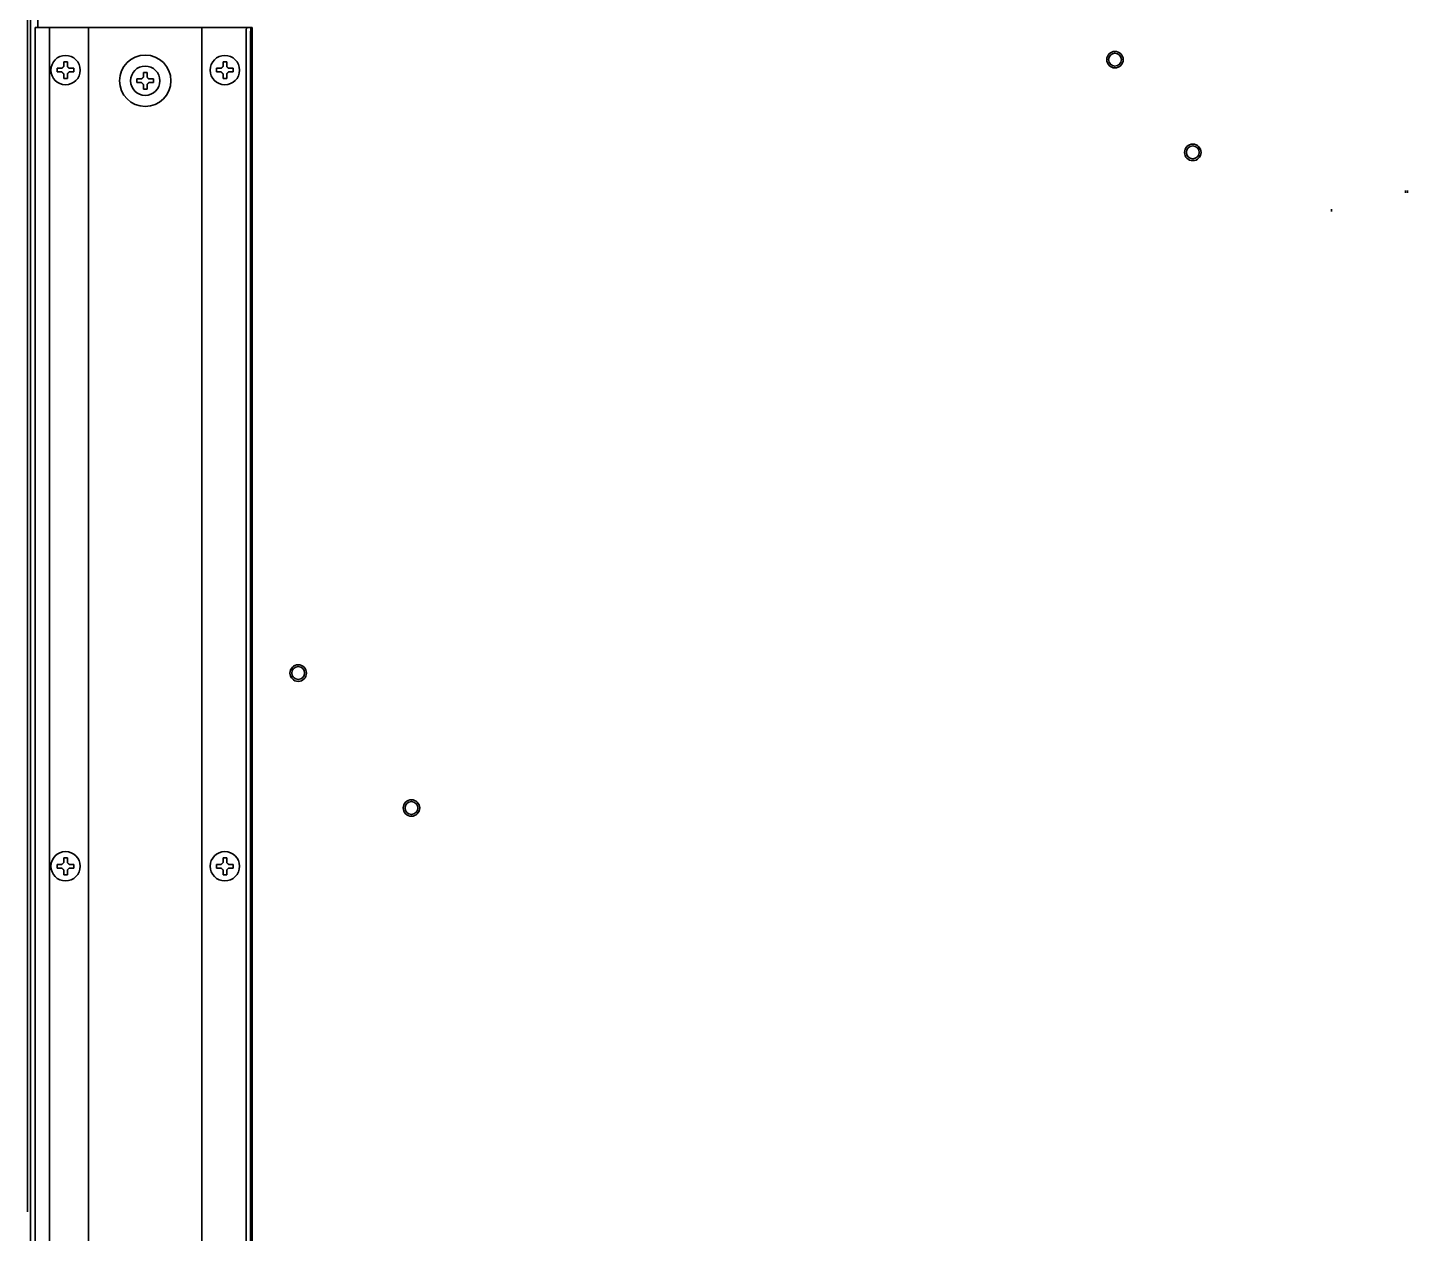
# Model space of a CAD drawing. Header units: inches. Extents: x 90 to 4162, y -443 to 3471.
# Drawn here: x 2250.1 to 2626.1, y 2879.3 to 3208 of the extents above; entities that cross this region are included whole.
import ezdxf

# ---------------------------------------------------------------- set-up
doc = ezdxf.new("R2010")
doc.units = ezdxf.units.IN
doc.layers.add('1', color=7, linetype='Continuous', true_color=0xffffff)

msp = doc.modelspace()

# ---------------------------------------------------------------- linework, layer by layer
at = {"layer": '1', "color": 7, "linetype": 'Continuous', "lineweight": 35}
for p, q in [((2250.09, 3299.18), (2250.09, 2885.15)), ((2250.89, 2659.38), (2250.89, 3299.23)), ((2252.89, 3295.48), (2252.89, 3207.97)), ((2252.12, 3207.98), (2252.33, 3207.98)), ((2252.12, 3207.98), (2252.12, 2750.78)), ((2252.33, 3207.98), (2255.87, 3207.98)), ((2255.87, 3207.98), (2256.06, 3207.98)), ((2256.06, 3207.98), (2265.69, 3207.98)), ((2256.06, 2750.78), (2256.06, 3207.98)), ((2265.69, 3207.98), (2266.69, 3207.98)), ((2266.69, 3207.98), (2268.89, 3207.98)), ((2266.69, 3207.98), (2266.69, 2750.78)), ((2268.89, 3207.98), (2295.39, 3207.98)), ((2295.39, 3207.98), (2297.59, 3207.98)), ((2297.59, 3207.98), (2298.59, 3207.98)), ((2297.59, 3207.98), (2297.59, 2750.78)), ((2298.59, 3207.98), (2309.12, 3207.98)), ((2309.12, 3207.98), (2309.8, 3207.98)), ((2309.8, 3207.98), (2311, 3207.98)), ((2311.31, 3207.98), (2311, 3207.98)), ((2311.31, 3207.98), (2311.32, 3207.98)), ((2311.32, 2750.78), (2311.32, 3207.98)), ((2309.66, 2752.78), (2309.66, 3205.98)), ((2310.86, 2752.78), (2310.86, 3205.98)), ((2258.13, 3196.38), (2258.13, 3196.88)), ((2262.73, 3196.88), (2262.73, 3196.38)), ((2301.55, 3196.38), (2301.55, 3196.88)), ((2306.15, 3196.88), (2306.15, 3196.38)), ((2258.13, 3195.88), (2258.13, 3196.38)), ((2262.73, 3196.38), (2262.73, 3195.88)), ((2279.84, 3193.48), (2279.84, 3193.98)), ((2279.84, 3192.98), (2279.84, 3193.48)), ((2284.44, 3193.98), (2284.44, 3193.48)), ((2284.44, 3193.48), (2284.44, 3192.98)), ((2301.55, 3195.88), (2301.55, 3196.38)), ((2306.15, 3196.38), (2306.15, 3195.88)), ((2625.64, 3163.58), (2625.64, 3162.98)), ((2626.14, 3163.58), (2626.14, 3162.98)), ((2258.13, 2979.38), (2258.13, 2979.88)), ((2258.13, 2978.88), (2258.13, 2979.38)), ((2262.73, 2979.88), (2262.73, 2979.38)), ((2262.73, 2979.38), (2262.73, 2978.88)), ((2301.55, 2979.38), (2301.55, 2979.88)), ((2301.55, 2978.88), (2301.55, 2979.38)), ((2306.15, 2979.88), (2306.15, 2979.38)), ((2306.15, 2979.38), (2306.15, 2978.88))]:
    msp.add_line(p, q, dxfattribs=at)
for centre, radius in [((2260.43, 3196.38), 4), ((2282.14, 3193.48), 7), ((2303.85, 3196.38), 4), ((2546.45, 3199.24), 2.25), ((2546.45, 3199.24), 1.75), ((2282.14, 3193.48), 4), ((2567.66, 3173.96), 2.25), ((2567.66, 3173.96), 1.75), ((2323.84, 3032.04), 2.25), ((2323.84, 3032.04), 1.75), ((2354.7, 2995.27), 2.25), ((2354.7, 2995.27), 1.75), ((2260.43, 2979.38), 4), ((2303.85, 2979.38), 4)]:
    msp.add_circle(centre, radius, dxfattribs=at)
for centre, major_axis, start_param, end_param in [((2309.8, 3205.98), (0, -2), 3.141593, 4.712389), ((2311, 3205.98), (0, 2), 0, 1.570796)]:
    msp.add_ellipse(centre, major_axis=major_axis, ratio=0.069756, start_param=start_param, end_param=end_param, dxfattribs=at)
for points in [[(2258.13, 3196.88), (2258.33, 3196.88), (2258.54, 3196.88), (2258.87, 3196.88), (2258.98, 3196.88), (2259.2, 3196.88), (2259.31, 3196.88), (2259.43, 3196.88)], [(2260.93, 3198.68), (2260.93, 3198.47), (2260.93, 3198.26), (2260.93, 3197.94), (2260.93, 3197.83), (2260.93, 3197.61), (2260.93, 3197.49), (2260.93, 3197.38)], [(2301.55, 3196.88), (2301.76, 3196.88), (2301.97, 3196.88), (2302.29, 3196.88), (2302.4, 3196.88), (2302.62, 3196.88), (2302.74, 3196.88), (2302.85, 3196.88)], [(2304.35, 3198.68), (2304.35, 3198.47), (2304.35, 3198.26), (2304.35, 3197.94), (2304.35, 3197.83), (2304.35, 3197.61), (2304.35, 3197.49), (2304.35, 3197.38)], [(2259.93, 3194.08), (2259.93, 3194.28), (2259.93, 3194.49), (2259.93, 3194.81), (2259.93, 3194.92), (2259.93, 3195.15), (2259.93, 3195.26), (2259.93, 3195.38)], [(2262.73, 3195.88), (2262.53, 3195.88), (2262.32, 3195.88), (2261.99, 3195.88), (2261.88, 3195.88), (2261.66, 3195.88), (2261.54, 3195.88), (2261.43, 3195.88)], [(2279.84, 3193.98), (2280.04, 3193.98), (2280.25, 3193.98), (2280.58, 3193.98), (2280.69, 3193.98), (2280.91, 3193.98), (2281.03, 3193.98), (2281.14, 3193.98)], [(2282.64, 3195.78), (2282.64, 3195.57), (2282.64, 3195.36), (2282.64, 3195.04), (2282.64, 3194.93), (2282.64, 3194.71), (2282.64, 3194.59), (2282.64, 3194.48)], [(2284.44, 3192.98), (2284.24, 3192.98), (2284.03, 3192.98), (2283.7, 3192.98), (2283.59, 3192.98), (2283.37, 3192.98), (2283.26, 3192.98), (2283.14, 3192.98)], [(2303.35, 3194.08), (2303.35, 3194.28), (2303.35, 3194.49), (2303.35, 3194.81), (2303.35, 3194.92), (2303.35, 3195.15), (2303.35, 3195.26), (2303.35, 3195.38)], [(2306.15, 3195.88), (2305.95, 3195.88), (2305.74, 3195.88), (2305.42, 3195.88), (2305.31, 3195.88), (2305.08, 3195.88), (2304.97, 3195.88), (2304.85, 3195.88)], [(2281.64, 3191.18), (2281.64, 3191.38), (2281.64, 3191.59), (2281.64, 3191.91), (2281.64, 3192.02), (2281.64, 3192.25), (2281.64, 3192.36), (2281.64, 3192.48)], [(2258.13, 2979.88), (2258.33, 2979.88), (2258.54, 2979.88), (2258.87, 2979.88), (2258.98, 2979.88), (2259.2, 2979.88), (2259.31, 2979.88), (2259.43, 2979.88)], [(2259.93, 2977.08), (2259.93, 2977.28), (2259.93, 2977.49), (2259.93, 2977.81), (2259.93, 2977.92), (2259.93, 2978.15), (2259.93, 2978.26), (2259.93, 2978.38)], [(2260.93, 2981.68), (2260.93, 2981.47), (2260.93, 2981.26), (2260.93, 2980.94), (2260.93, 2980.83), (2260.93, 2980.61), (2260.93, 2980.49), (2260.93, 2980.38)], [(2262.73, 2978.88), (2262.53, 2978.88), (2262.32, 2978.88), (2261.99, 2978.88), (2261.88, 2978.88), (2261.66, 2978.88), (2261.54, 2978.88), (2261.43, 2978.88)], [(2301.55, 2979.88), (2301.76, 2979.88), (2301.97, 2979.88), (2302.29, 2979.88), (2302.4, 2979.88), (2302.62, 2979.88), (2302.74, 2979.88), (2302.85, 2979.88)], [(2303.35, 2977.08), (2303.35, 2977.28), (2303.35, 2977.49), (2303.35, 2977.81), (2303.35, 2977.92), (2303.35, 2978.15), (2303.35, 2978.26), (2303.35, 2978.38)], [(2304.35, 2981.68), (2304.35, 2981.47), (2304.35, 2981.26), (2304.35, 2980.94), (2304.35, 2980.83), (2304.35, 2980.61), (2304.35, 2980.49), (2304.35, 2980.38)], [(2306.15, 2978.88), (2305.95, 2978.88), (2305.74, 2978.88), (2305.42, 2978.88), (2305.31, 2978.88), (2305.08, 2978.88), (2304.97, 2978.88), (2304.85, 2978.88)]]:
    msp.add_open_spline(points, degree=3, knots=[0, 0, 0, 0, 0.5, 0.5, 0.75, 0.75, 1, 1, 1, 1], dxfattribs=at)
for points in [[(2259.43, 3196.88), (2259.45, 3196.9), (2259.5, 3196.95), (2259.57, 3197.02), (2259.64, 3197.09), (2259.71, 3197.16), (2259.79, 3197.23), (2259.86, 3197.3), (2259.9, 3197.35), (2259.93, 3197.38)], [(2259.93, 3197.38), (2259.93, 3197.43), (2259.93, 3197.54), (2259.93, 3197.7), (2259.93, 3197.86), (2259.93, 3198.01), (2259.93, 3198.17), (2259.93, 3198.32), (2259.93, 3198.49), (2259.93, 3198.61), (2259.93, 3198.68)], [(2259.93, 3198.68), (2260.1, 3198.68), (2260.43, 3198.68), (2260.76, 3198.68), (2260.93, 3198.68)], [(2260.93, 3197.38), (2260.95, 3197.35), (2261.01, 3197.3), (2261.08, 3197.23), (2261.15, 3197.15), (2261.22, 3197.08), (2261.29, 3197.01), (2261.36, 3196.95), (2261.41, 3196.9), (2261.43, 3196.88)], [(2261.43, 3196.88), (2261.48, 3196.88), (2261.59, 3196.88), (2261.75, 3196.88), (2261.91, 3196.88), (2262.07, 3196.88), (2262.22, 3196.88), (2262.38, 3196.88), (2262.54, 3196.88), (2262.66, 3196.88), (2262.73, 3196.88)], [(2302.85, 3196.88), (2302.88, 3196.9), (2302.92, 3196.95), (2303, 3197.02), (2303.07, 3197.09), (2303.14, 3197.16), (2303.21, 3197.23), (2303.28, 3197.3), (2303.33, 3197.35), (2303.35, 3197.38)], [(2303.35, 3197.38), (2303.35, 3197.43), (2303.35, 3197.54), (2303.35, 3197.7), (2303.35, 3197.86), (2303.35, 3198.01), (2303.35, 3198.17), (2303.35, 3198.32), (2303.35, 3198.49), (2303.35, 3198.61), (2303.35, 3198.68)], [(2303.35, 3198.68), (2303.52, 3198.68), (2303.85, 3198.68), (2304.19, 3198.68), (2304.35, 3198.68)], [(2304.35, 3197.38), (2304.38, 3197.35), (2304.43, 3197.3), (2304.5, 3197.23), (2304.58, 3197.15), (2304.65, 3197.08), (2304.72, 3197.01), (2304.78, 3196.95), (2304.83, 3196.9), (2304.85, 3196.88)], [(2304.85, 3196.88), (2304.91, 3196.88), (2305.02, 3196.88), (2305.18, 3196.88), (2305.34, 3196.88), (2305.49, 3196.88), (2305.64, 3196.88), (2305.8, 3196.88), (2305.97, 3196.88), (2306.09, 3196.88), (2306.15, 3196.88)], [(2259.43, 3195.88), (2259.37, 3195.88), (2259.27, 3195.88), (2259.1, 3195.88), (2258.95, 3195.88), (2258.79, 3195.88), (2258.64, 3195.88), (2258.48, 3195.88), (2258.32, 3195.88), (2258.19, 3195.88), (2258.13, 3195.88)], [(2259.93, 3195.38), (2259.9, 3195.4), (2259.85, 3195.45), (2259.78, 3195.53), (2259.71, 3195.6), (2259.64, 3195.67), (2259.57, 3195.74), (2259.5, 3195.81), (2259.45, 3195.85), (2259.43, 3195.88)], [(2260.93, 3194.08), (2260.76, 3194.08), (2260.43, 3194.08), (2260.1, 3194.08), (2259.93, 3194.08)], [(2261.43, 3195.88), (2261.4, 3195.85), (2261.36, 3195.81), (2261.29, 3195.73), (2261.21, 3195.66), (2261.14, 3195.59), (2261.07, 3195.52), (2261, 3195.45), (2260.95, 3195.4), (2260.93, 3195.38)], [(2260.93, 3195.38), (2260.93, 3195.32), (2260.93, 3195.21), (2260.93, 3195.05), (2260.93, 3194.89), (2260.93, 3194.74), (2260.93, 3194.59), (2260.93, 3194.43), (2260.93, 3194.26), (2260.93, 3194.14), (2260.93, 3194.08)], [(2281.14, 3192.98), (2281.09, 3192.98), (2280.98, 3192.98), (2280.82, 3192.98), (2280.66, 3192.98), (2280.5, 3192.98), (2280.35, 3192.98), (2280.19, 3192.98), (2280.03, 3192.98), (2279.9, 3192.98), (2279.84, 3192.98)], [(2281.14, 3193.98), (2281.16, 3194), (2281.21, 3194.05), (2281.28, 3194.12), (2281.36, 3194.19), (2281.43, 3194.26), (2281.5, 3194.33), (2281.57, 3194.4), (2281.62, 3194.45), (2281.64, 3194.48)], [(2281.64, 3192.48), (2281.61, 3192.5), (2281.56, 3192.55), (2281.49, 3192.63), (2281.42, 3192.7), (2281.35, 3192.77), (2281.28, 3192.84), (2281.21, 3192.91), (2281.16, 3192.95), (2281.14, 3192.98)], [(2281.64, 3194.48), (2281.64, 3194.53), (2281.64, 3194.64), (2281.64, 3194.8), (2281.64, 3194.96), (2281.64, 3195.11), (2281.64, 3195.27), (2281.64, 3195.42), (2281.64, 3195.59), (2281.64, 3195.71), (2281.64, 3195.78)], [(2281.64, 3195.78), (2281.81, 3195.78), (2282.14, 3195.78), (2282.47, 3195.78), (2282.64, 3195.78)], [(2282.64, 3194.48), (2282.67, 3194.45), (2282.72, 3194.4), (2282.79, 3194.33), (2282.86, 3194.25), (2282.93, 3194.18), (2283, 3194.11), (2283.07, 3194.05), (2283.12, 3194), (2283.14, 3193.98)], [(2283.14, 3192.98), (2283.12, 3192.95), (2283.07, 3192.91), (2283, 3192.83), (2282.93, 3192.76), (2282.86, 3192.69), (2282.78, 3192.62), (2282.71, 3192.55), (2282.66, 3192.5), (2282.64, 3192.48)], [(2283.14, 3193.98), (2283.2, 3193.98), (2283.3, 3193.98), (2283.46, 3193.98), (2283.62, 3193.98), (2283.78, 3193.98), (2283.93, 3193.98), (2284.09, 3193.98), (2284.25, 3193.98), (2284.38, 3193.98), (2284.44, 3193.98)], [(2302.85, 3195.88), (2302.8, 3195.88), (2302.69, 3195.88), (2302.53, 3195.88), (2302.37, 3195.88), (2302.22, 3195.88), (2302.06, 3195.88), (2301.91, 3195.88), (2301.74, 3195.88), (2301.62, 3195.88), (2301.55, 3195.88)], [(2303.35, 3195.38), (2303.33, 3195.4), (2303.28, 3195.45), (2303.2, 3195.53), (2303.13, 3195.6), (2303.06, 3195.67), (2302.99, 3195.74), (2302.92, 3195.81), (2302.88, 3195.85), (2302.85, 3195.88)], [(2304.35, 3194.08), (2304.19, 3194.08), (2303.85, 3194.08), (2303.52, 3194.08), (2303.35, 3194.08)], [(2304.85, 3195.88), (2304.83, 3195.85), (2304.78, 3195.81), (2304.71, 3195.73), (2304.64, 3195.66), (2304.57, 3195.59), (2304.5, 3195.52), (2304.42, 3195.45), (2304.38, 3195.4), (2304.35, 3195.38)], [(2304.35, 3195.38), (2304.35, 3195.32), (2304.35, 3195.21), (2304.35, 3195.05), (2304.35, 3194.89), (2304.35, 3194.74), (2304.35, 3194.59), (2304.35, 3194.43), (2304.35, 3194.26), (2304.35, 3194.14), (2304.35, 3194.08)], [(2282.64, 3191.18), (2282.47, 3191.18), (2282.14, 3191.18), (2281.81, 3191.18), (2281.64, 3191.18)], [(2282.64, 3192.48), (2282.64, 3192.42), (2282.64, 3192.31), (2282.64, 3192.15), (2282.64, 3191.99), (2282.64, 3191.84), (2282.64, 3191.69), (2282.64, 3191.53), (2282.64, 3191.36), (2282.64, 3191.24), (2282.64, 3191.18)], [(2605.47, 3157.81), (2605.48, 3158.05), (2605.48, 3158.28), (2605.49, 3158.52)], [(2259.43, 2978.88), (2259.37, 2978.88), (2259.27, 2978.88), (2259.1, 2978.88), (2258.95, 2978.88), (2258.79, 2978.88), (2258.64, 2978.88), (2258.48, 2978.88), (2258.32, 2978.88), (2258.19, 2978.88), (2258.13, 2978.88)], [(2259.43, 2979.88), (2259.45, 2979.9), (2259.5, 2979.95), (2259.57, 2980.02), (2259.64, 2980.09), (2259.71, 2980.16), (2259.79, 2980.23), (2259.86, 2980.3), (2259.9, 2980.35), (2259.93, 2980.38)], [(2259.93, 2978.38), (2259.9, 2978.4), (2259.85, 2978.45), (2259.78, 2978.53), (2259.71, 2978.6), (2259.64, 2978.67), (2259.57, 2978.74), (2259.5, 2978.81), (2259.45, 2978.85), (2259.43, 2978.88)], [(2259.93, 2980.38), (2259.93, 2980.43), (2259.93, 2980.54), (2259.93, 2980.7), (2259.93, 2980.86), (2259.93, 2981.01), (2259.93, 2981.17), (2259.93, 2981.32), (2259.93, 2981.49), (2259.93, 2981.61), (2259.93, 2981.68)], [(2259.93, 2981.68), (2260.1, 2981.68), (2260.43, 2981.68), (2260.76, 2981.68), (2260.93, 2981.68)], [(2260.93, 2980.38), (2260.95, 2980.35), (2261.01, 2980.3), (2261.08, 2980.23), (2261.15, 2980.15), (2261.22, 2980.08), (2261.29, 2980.01), (2261.36, 2979.95), (2261.41, 2979.9), (2261.43, 2979.88)], [(2261.43, 2978.88), (2261.4, 2978.85), (2261.36, 2978.81), (2261.29, 2978.73), (2261.21, 2978.66), (2261.14, 2978.59), (2261.07, 2978.52), (2261, 2978.45), (2260.95, 2978.4), (2260.93, 2978.38)], [(2260.93, 2978.38), (2260.93, 2978.32), (2260.93, 2978.21), (2260.93, 2978.05), (2260.93, 2977.89), (2260.93, 2977.74), (2260.93, 2977.59), (2260.93, 2977.43), (2260.93, 2977.26), (2260.93, 2977.14), (2260.93, 2977.08)], [(2261.43, 2979.88), (2261.48, 2979.88), (2261.59, 2979.88), (2261.75, 2979.88), (2261.91, 2979.88), (2262.07, 2979.88), (2262.22, 2979.88), (2262.38, 2979.88), (2262.54, 2979.88), (2262.66, 2979.88), (2262.73, 2979.88)], [(2302.85, 2978.88), (2302.8, 2978.88), (2302.69, 2978.88), (2302.53, 2978.88), (2302.37, 2978.88), (2302.22, 2978.88), (2302.06, 2978.88), (2301.91, 2978.88), (2301.74, 2978.88), (2301.62, 2978.88), (2301.55, 2978.88)], [(2302.85, 2979.88), (2302.88, 2979.9), (2302.92, 2979.95), (2303, 2980.02), (2303.07, 2980.09), (2303.14, 2980.16), (2303.21, 2980.23), (2303.28, 2980.3), (2303.33, 2980.35), (2303.35, 2980.38)], [(2303.35, 2978.38), (2303.33, 2978.4), (2303.28, 2978.45), (2303.2, 2978.53), (2303.13, 2978.6), (2303.06, 2978.67), (2302.99, 2978.74), (2302.92, 2978.81), (2302.88, 2978.85), (2302.85, 2978.88)], [(2303.35, 2980.38), (2303.35, 2980.43), (2303.35, 2980.54), (2303.35, 2980.7), (2303.35, 2980.86), (2303.35, 2981.01), (2303.35, 2981.17), (2303.35, 2981.32), (2303.35, 2981.49), (2303.35, 2981.61), (2303.35, 2981.68)], [(2303.35, 2981.68), (2303.52, 2981.68), (2303.85, 2981.68), (2304.19, 2981.68), (2304.35, 2981.68)], [(2304.35, 2980.38), (2304.38, 2980.35), (2304.43, 2980.3), (2304.5, 2980.23), (2304.58, 2980.15), (2304.65, 2980.08), (2304.72, 2980.01), (2304.78, 2979.95), (2304.83, 2979.9), (2304.85, 2979.88)], [(2304.85, 2978.88), (2304.83, 2978.85), (2304.78, 2978.81), (2304.71, 2978.73), (2304.64, 2978.66), (2304.57, 2978.59), (2304.5, 2978.52), (2304.42, 2978.45), (2304.38, 2978.4), (2304.35, 2978.38)], [(2304.35, 2978.38), (2304.35, 2978.32), (2304.35, 2978.21), (2304.35, 2978.05), (2304.35, 2977.89), (2304.35, 2977.74), (2304.35, 2977.59), (2304.35, 2977.43), (2304.35, 2977.26), (2304.35, 2977.14), (2304.35, 2977.08)], [(2304.85, 2979.88), (2304.91, 2979.88), (2305.02, 2979.88), (2305.18, 2979.88), (2305.34, 2979.88), (2305.49, 2979.88), (2305.64, 2979.88), (2305.8, 2979.88), (2305.97, 2979.88), (2306.09, 2979.88), (2306.15, 2979.88)], [(2260.93, 2977.08), (2260.76, 2977.08), (2260.43, 2977.08), (2260.1, 2977.08), (2259.93, 2977.08)], [(2304.35, 2977.08), (2304.19, 2977.08), (2303.85, 2977.08), (2303.52, 2977.08), (2303.35, 2977.08)]]:
    msp.add_open_spline(points, degree=3, dxfattribs=at)

doc.saveas('drawing.dxf')
